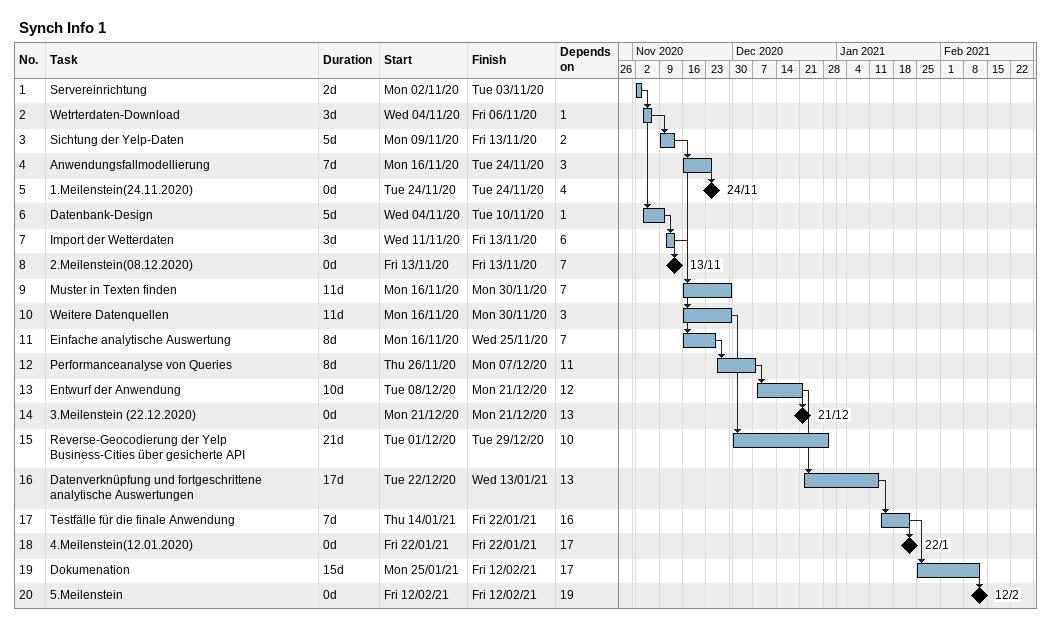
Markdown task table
Synch Info 1

| ID | Task | Duration | Start | Finish | Predecessors |
|---|---|---|---|---|---|
| 1 | Servereinrichtung | 2d | 2020-11-02 | 2020-11-03 |  |
| 2 | Wetrterdaten-Download | 3d | 2020-11-04 | 2020-11-06 | 1 |
| 3 | Sichtung der Yelp-Daten | 5d | 2020-11-09 | 2020-11-13 | 2 |
| 4 | Anwendungsfallmodellierung | 7d | 2020-11-16 | 2020-11-24 | 3 |
| 5 | 1.Meilenstein(24.11.2020) | 0d | 2020-11-24 | 2020-11-24 | 4 |
| 6 | Datenbank-Design | 5d | 2020-11-04 | 2020-11-10 | 1 |
| 7 | Import der Wetterdaten | 3d | 2020-11-11 | 2020-11-13 | 6 |
| 8 | 2.Meilenstein(08.12.2020) | 0d | 2020-11-13 | 2020-11-13 | 7 |
| 9 | Muster in Texten finden | 11d | 2020-11-16 | 2020-11-30 | 7 |
| 10 | Weitere Datenquellen | 11d | 2020-11-16 | 2020-11-30 | 3 |
| 11 | Einfache analytische Auswertung | 8d | 2020-11-16 | 2020-11-25 | 7 |
| 12 | Performanceanalyse von Queries | 8d | 2020-11-26 | 2020-12-07 | 11 |
| 13 | Entwurf der Anwendung | 10d | 2020-12-08 | 2020-12-21 | 12 |
| 14 | 3.Meilenstein (22.12.2020) | 0d | 2020-12-21 | 2020-12-21 | 13 |
| 15 | Reverse-Geocodierung der Yelp Business-Cities über gesicherte API | 21d | 2020-12-01 | 2020-12-29 | 10 |
| 16 | Datenverknüpfung und fortgeschrittene analytische Auswertungen | 17d | 2020-12-22 | 2021-01-13 | 13 |
| 17 | Testfälle für die finale Anwendung | 7d | 2021-01-14 | 2021-01-22 | 16 |
| 18 | 4.Meilenstein(12.01.2020) | 0d | 2021-01-22 | 2021-01-22 | 17 |
| 19 | Dokumenation | 15d | 2021-01-25 | 2021-02-12 | 17 |
| 20 | 5.Meilenstein | 0d | 2021-02-12 | 2021-02-12 | 19 |
